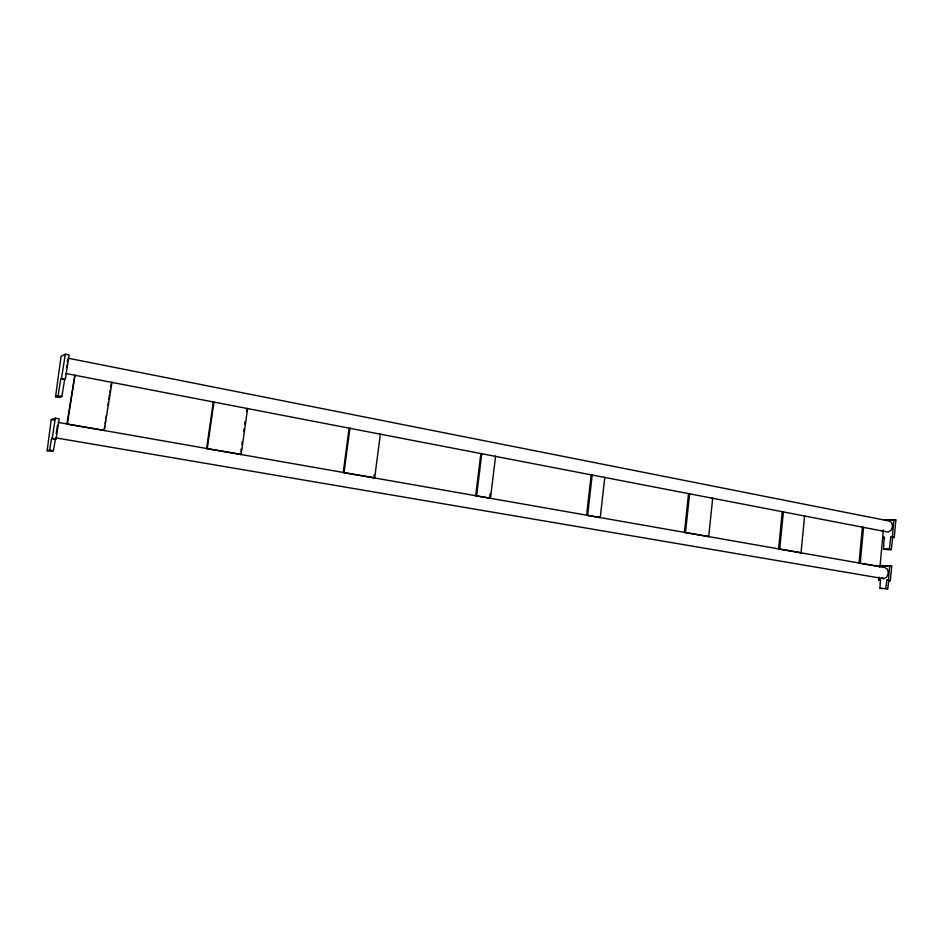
<?xml version="1.0" encoding="UTF-8"?>
<svg xmlns="http://www.w3.org/2000/svg" width="943" height="943" viewBox="0 0 943 943"><rect width="100%" height="100%" fill="white"/><g stroke="black" fill="none" stroke-linecap="round" stroke-linejoin="round"><path stroke-width="1.41" d="M881.929 588.597L879.984 588.267L880.361 580.063L878.841 580.028L879.1 577.14M67.424 362.112L67.59 359.531M57.488 425.34L56.215 433.568M886.255 520.123L884.322 519.746L895.85 519.911L894.259 537.498L892.715 537.51L891.253 549.663L883.52 549.286L884.263 537.204L882.731 537.215L884.664 537.581M878.793 566.566L879.984 566.59L883.402 529.931M890.369 580.617L888.424 580.287L889.744 565.729L880.149 565.576L891.689 566.071L890.369 580.617L886.868 580.251L885.76 588.467L887.705 588.797L888.825 580.582M894.259 537.498L892.326 537.133L893.917 519.522M860.24 563.124L863.564 527.255L862.374 527.278L859.049 563.101L879.984 566.59M799.888 552.716L801.043 552.728L804.627 515.88L803.471 515.915M779.72 548.979L783.397 511.79L782.254 511.825L778.576 548.979L801.043 552.728M707.592 536.52L708.7 536.508L712.708 498.152L711.6 498.199M685.502 532.441L689.616 493.696L688.52 493.755L684.406 532.453L708.7 536.508M599.229 517.507L600.267 517.471L604.793 477.323L603.756 477.406M587.619 515.255L592.204 474.895L591.178 474.977L586.581 515.291L600.267 517.471M883.52 549.286L889.32 549.298L890.77 537.145L892.326 537.133M490.054 493.92L489.523 498.258L490.478 498.199L495.57 456.259L494.603 456.365M476.616 495.759L481.779 453.595L480.824 453.701L475.673 495.829L490.478 498.199M374.194 475.036L373.817 477.948L374.677 477.865L380.383 434.028L379.522 434.169M344.042 472.49L349.936 428.157L349.099 428.299L343.217 472.584L374.677 477.865M240.854 451.673L241.255 448.797M241.856 444.495L242.268 441.619M243.683 431.576L244.084 428.7M244.697 424.397L245.097 421.521M246.512 411.466L246.913 408.602L247.655 408.413L241.172 454.42L240.441 454.55M47.15 450.719L51.217 419.611L55.354 418.185L59.185 418.857L56.05 439.049L51.547 438.589L49.614 450.059L47.15 450.719L50.969 451.343L53.445 450.695L55.378 439.238M207.283 448.479L213.967 401.918L213.259 402.107L206.588 448.609L241.172 454.42M55.543 396.779L61.071 356.336L65.303 354.203L69.098 354.969L65.315 379.298L60.835 378.874L58.065 395.754L55.543 396.779L59.326 397.474L61.873 396.461L64.631 379.593M104.779 426.377L104.131 430.621L112.017 382.245L111.427 382.469M105.203 423.537L105.628 420.708M106.064 417.879L106.488 415.05M107.997 405.136L108.421 402.296M108.858 399.467L109.494 395.223M109.93 392.382L110.355 389.553M110.779 386.724L111.215 383.884M51.547 438.589L52.207 438.389L55.354 418.185M60.835 378.874L61.507 378.567L65.303 354.203M67.377 423.914L74.921 375.09L66.847 424.079L104.708 430.468M66.588 367.546L67.271 364.705M55.731 437.858L883.744 578.684L886.75 577.128L888.306 573.191L887.469 569.207L884.758 567.521L58.136 422.417M889.001 520.064L895.85 519.911M882.035 531.062L883.226 531.05M886.868 580.251L888.424 580.287M879.984 588.267L887.705 588.797M49.614 450.059L53.445 450.695M52.207 438.389L56.05 439.049M878.841 580.028L880.774 580.358M889.744 565.729L891.689 566.071M51.217 419.611L53.751 420.059M58.065 395.754L61.873 396.461M889.32 549.298L891.253 549.663M56.804 396.26L60.6 396.956M886.408 549.286L888.353 549.639M61.507 378.567L65.315 379.298M890.77 537.145L892.715 537.51M65.727 373.487L887.976 532.088L890.982 530.426L892.526 526.477L891.689 522.563L888.978 520.996L68.108 358.199M881.941 577.552L883.744 578.684"/></g></svg>
